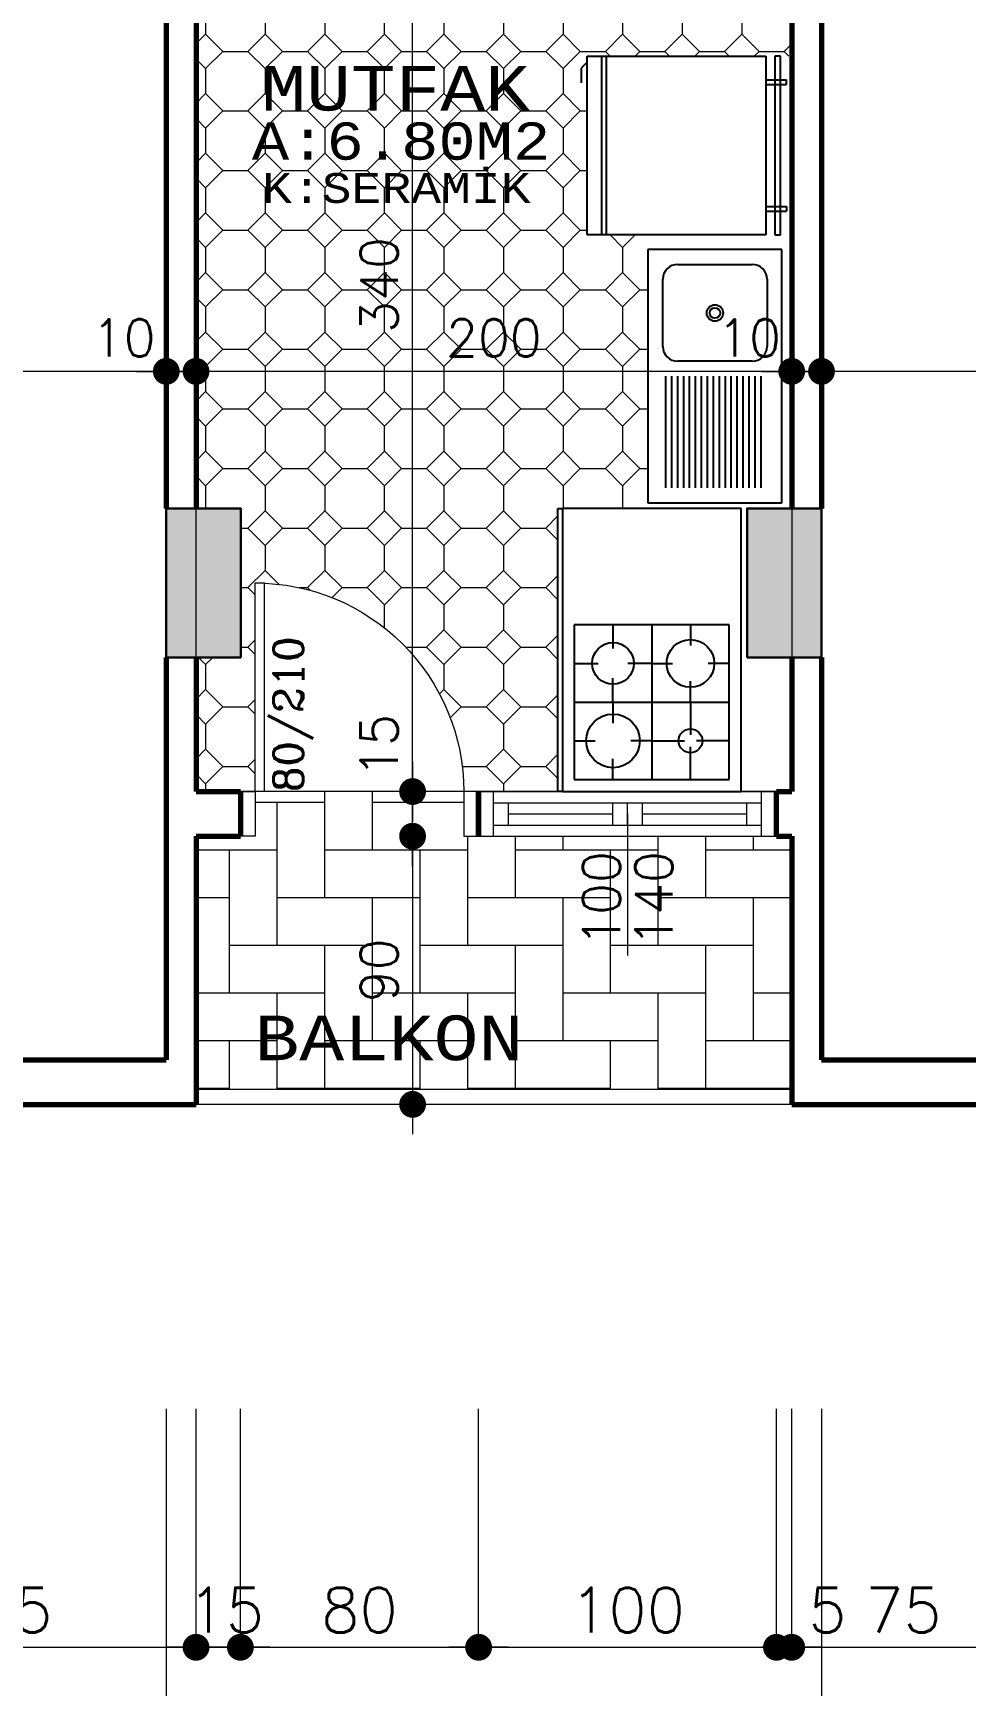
# Model space of a CAD drawing. Header units: millimetres. Extents: x 35860 to 71103, y -11298 to -8385.
# Drawn here: x 51463 to 51776, y -10969 to -10414 of the extents above; entities that cross this region are included whole.
import ezdxf
from ezdxf.enums import TextEntityAlignment as Align

# ---------------------------------------------------------------- set-up
doc = ezdxf.new("R2010")
doc.units = ezdxf.units.MM
doc.header["$MEASUREMENT"] = 0
doc.layers.get('0').update_dxf_attribs({"lineweight": 15})
doc.layers.get('Defpoints').update_dxf_attribs({"lineweight": 20})
for name, color, linetype, lineweight in [('02', 2, 'Continuous', 20), ('03_Yazı', 1, 'Continuous', 30), ('07', 3, 'Continuous', 70), ('Aks&Tefriş', 5, 'Continuous', 20), ('Kolon', 6, 'Continuous', 30), ('Merd&Balkon', 40, 'Continuous', 20), ('Ölçü', 140, 'Continuous', 20)]:
    doc.layers.add(name, color=color, linetype=linetype, lineweight=lineweight)
doc.layers.add('Lay_X', color=45, linetype='Continuous', lineweight=13, plot=False)
doc.layers.add('M-TEF', color=63, linetype='Continuous')
doc.styles.add('0', font='txt.shx')
doc.styles.add('C', font='')
doc.styles.add('C3', font='', dxfattribs={"height": 15})
doc.styles.add('ROMANC', font='romanc', dxfattribs={"height": 0.11})
doc.styles.get('C').set_extended_font_data('Courier New Tur')
doc.styles.get('C3').set_extended_font_data('Courier New Tur')
doc.dimstyles.new('2', dxfattribs={"dimtxt": 12.5, "dimasz": 1, "dimexe": 0, "dimexo": 0, "dimgap": 5, "dimtad": 1, "dimdec": 0, "dimlfac": -1, "dimzin": 12, "dimdsep": 46, "dimtxsty": '0', "dimblk": 'DOT', "dimcen": 2.5, "dimse1": 1, "dimse2": 1, "dimclrd": 256, "dimclrt": 1, "dimadec": 0, "dimazin": 0, "dimtfac": 1, "dimtdec": 0, "dimtmove": 0, "dimatfit": 0, "dimldrblk": 'DOT', "dimfxl": 1, "dimtolj": 1, "dimtzin": 0, "dimlwd": -1, "dimarcsym": 0})
doc.dimstyles.new('3', dxfattribs={"dimtxt": 15, "dimasz": 1, "dimexe": 0.18, "dimexo": 0.0625, "dimgap": 5, "dimtad": 1, "dimdec": 0, "dimlfac": -1, "dimzin": 12, "dimdsep": 46, "dimtxsty": '0', "dimblk": 'DOT', "dimcen": 2.5, "dimse1": 1, "dimse2": 1, "dimclrd": 256, "dimclrt": 1, "dimadec": 8, "dimazin": 0, "dimtfac": 1, "dimtdec": 0, "dimtmove": 0, "dimatfit": 0, "dimldrblk": 'DOT', "dimfxl": 1, "dimtolj": 1, "dimtzin": 0, "dimlwd": -1, "dimarcsym": 0})
doc.dimstyles.new('_VI80I', dxfattribs={"dimtxt": 15, "dimasz": 1, "dimexe": 0, "dimexo": 100, "dimgap": 5, "dimtad": 1, "dimdec": 0, "dimlfac": -1, "dimzin": 12, "dimdsep": 46, "dimtxsty": '0', "dimblk1": 'DOT80_2', "dimblk2": 'DOT80_1', "dimsah": 1, "dimcen": 2.5, "dimse1": 1, "dimse2": 1, "dimclrd": 256, "dimclrt": 1, "dimadec": 8, "dimazin": 0, "dimtfac": 1, "dimtdec": 0, "dimtmove": 0, "dimatfit": 0, "dimldrblk": 'DOT', "dimfxl": 1, "dimtolj": 1, "dimtzin": 0, "dimlwd": -1, "dimarcsym": 0})

# ---------------------------------------------------------------- blocks, each defined once
blk = doc.blocks.new('P_X_D_1_15-100')
at = {"layer": '02'}
for p, q in [((-50, 0), (50, 0)), ((-45, -15), (-45, 0)), ((45, -15), (45, 0)), ((-45, -3.75), (45, -3.75)), ((-40, -11.25), (-40, -3.75)), ((-5, -11.25), (-5, -3.75)), ((0, -11.25), (0, -3.75)), ((5, -11.25), (5, -3.75)), ((40, -11.25), (40, -3.75)), ((-40, -7.5), (-5, -7.5)), ((0, -7.5), (0, -55)), ((5, -7.5), (40, -7.5)), ((-50, -15), (50, -15)), ((-45, -11.25), (45, -11.25))]:
    blk.add_line(p, q, dxfattribs=at)
at = {"layer": '07'}
for p, q in [((-50, -15), (-50, 0)), ((50, -15), (50, 0))]:
    blk.add_line(p, q, dxfattribs=at)
at = {"layer": '03_Yazı', "style": '0', "flags": 8}
for tag, p in [('100', (-2.5, -20)), ('140', (15.09, -20))]:
    blk.add_attdef(tag, text='', height=12.5, rotation=90, dxfattribs=at).set_placement(p, align=Align.RIGHT)
blk = doc.blocks.new('DOT')
at = {"color": 0}
blk.add_line((-10, 0), (10, 0), dxfattribs=at)
at = {"color": 0, "const_width": 4.5}
blk.add_lwpolyline([(-2.25, 0, 1), (2.25, 0, 1)], format="xyb", close=True, dxfattribs=at)
blk = doc.blocks.new('*D206')
at = {"layer": 'Defpoints', "color": 0, "transparency": 16777216}
for p in [(51727.34, -10527.4), (51727.34, -10623.42), (51977.34, -10623.42)]:
    blk.add_point(p, dxfattribs=at)
at = {"layer": 'Ölçü', "transparency": 16777216}
blk.add_line((51976.34, -10527.4), (51728.34, -10527.4), dxfattribs=at)
at = {"layer": 'Ölçü', "transparency": 16777216, "rotation": 180}
blk.add_blockref('DOT', (51727.34, -10527.4), dxfattribs=at)
at = {"layer": 'Ölçü', "transparency": 16777216}
blk.add_blockref('DOT', (51977.34, -10527.4), dxfattribs=at)
at = {"layer": 'Ölçü', "color": 1, "transparency": 16777216, "insert": (51852.34, -10516.15), "char_height": 12.5, "attachment_point": 5, "style": '0'}
blk.add_mtext('\\A1;250', dxfattribs=at)
blk = doc.blocks.new('*D207')
at = {"layer": 'Defpoints', "color": 0, "transparency": 16777216}
for p in [(51717.34, -10527.4), (51717.34, -10623.42), (51727.34, -10623.42)]:
    blk.add_point(p, dxfattribs=at)
at = {"layer": 'Ölçü', "transparency": 16777216}
for p, q in [((51716.34, -10527.4), (51690.75, -10527.4)), ((51727.34, -10527.4), (51717.34, -10527.4)), ((51728.34, -10527.4), (51729.34, -10527.4))]:
    blk.add_line(p, q, dxfattribs=at)
blk.add_blockref('DOT', (51717.34, -10527.4), dxfattribs=at)
at = {"layer": 'Ölçü', "transparency": 16777216, "rotation": 180}
blk.add_blockref('DOT', (51727.34, -10527.4), dxfattribs=at)
at = {"layer": 'Ölçü', "color": 1, "transparency": 16777216, "insert": (51703.04, -10516.15), "char_height": 12.5, "attachment_point": 5, "style": '0'}
blk.add_mtext('\\A1;10', dxfattribs=at)
blk = doc.blocks.new('*D208')
at = {"layer": 'Defpoints', "color": 0, "transparency": 16777216}
for p in [(51517.34, -10527.4), (51517.34, -10623.42), (51717.34, -10623.42)]:
    blk.add_point(p, dxfattribs=at)
at = {"layer": 'Ölçü', "transparency": 16777216}
blk.add_line((51716.34, -10527.4), (51518.34, -10527.4), dxfattribs=at)
at = {"layer": 'Ölçü', "transparency": 16777216, "rotation": 180}
blk.add_blockref('DOT', (51517.34, -10527.4), dxfattribs=at)
at = {"layer": 'Ölçü', "transparency": 16777216}
blk.add_blockref('DOT', (51717.34, -10527.4), dxfattribs=at)
at = {"layer": 'Ölçü', "color": 1, "transparency": 16777216, "insert": (51617.34, -10516.15), "char_height": 12.5, "attachment_point": 5, "style": '0'}
blk.add_mtext('\\A1;200', dxfattribs=at)
blk = doc.blocks.new('*D209')
at = {"layer": 'Defpoints', "color": 0, "transparency": 16777216}
for p in [(51507.34, -10527.4), (51507.34, -10623.42), (51517.34, -10623.42)]:
    blk.add_point(p, dxfattribs=at)
at = {"layer": 'Ölçü', "transparency": 16777216}
for p, q in [((51506.34, -10527.4), (51480.75, -10527.4)), ((51517.34, -10527.4), (51507.34, -10527.4)), ((51518.34, -10527.4), (51519.34, -10527.4))]:
    blk.add_line(p, q, dxfattribs=at)
blk.add_blockref('DOT', (51507.34, -10527.4), dxfattribs=at)
at = {"layer": 'Ölçü', "transparency": 16777216, "rotation": 180}
blk.add_blockref('DOT', (51517.34, -10527.4), dxfattribs=at)
at = {"layer": 'Ölçü', "color": 1, "transparency": 16777216, "insert": (51493.04, -10516.15), "char_height": 12.5, "attachment_point": 5, "style": '0'}
blk.add_mtext('\\A1;10', dxfattribs=at)
blk = doc.blocks.new('*D210')
at = {"layer": 'Defpoints', "color": 0, "transparency": 16777216}
for p in [(51107.34, -10527.4), (51107.34, -10623.42), (51507.34, -10623.42)]:
    blk.add_point(p, dxfattribs=at)
at = {"layer": 'Ölçü', "transparency": 16777216}
blk.add_line((51506.34, -10527.4), (51108.34, -10527.4), dxfattribs=at)
at = {"layer": 'Ölçü', "transparency": 16777216, "rotation": 180}
blk.add_blockref('DOT', (51107.34, -10527.4), dxfattribs=at)
at = {"layer": 'Ölçü', "transparency": 16777216}
blk.add_blockref('DOT', (51507.34, -10527.4), dxfattribs=at)
at = {"layer": 'Ölçü', "color": 1, "transparency": 16777216, "insert": (51307.34, -10516.15), "char_height": 12.5, "attachment_point": 5, "style": '0'}
blk.add_mtext('\\A1;400', dxfattribs=at)
blk = doc.blocks.new('*D280')
at = {"layer": 'Defpoints', "color": 0, "transparency": 16777216}
for p in [(51531.22, -10668.42), (51590.04, -10668.42), (51531.22, -10683.42)]:
    blk.add_point(p, dxfattribs=at)
at = {"layer": 'Ölçü', "transparency": 16777216}
for p, q in [((51590.04, -10667.42), (51590.04, -10639.76)), ((51590.04, -10683.42), (51590.04, -10668.42)), ((51590.04, -10684.42), (51590.04, -10685.42))]:
    blk.add_line(p, q, dxfattribs=at)
for p, rotation in [((51590.04, -10668.42), 270), ((51590.04, -10683.42), 90)]:
    blk.add_blockref('DOT', p, dxfattribs=dict(at, rotation=rotation))
at = {"layer": 'Ölçü', "color": 1, "transparency": 16777216, "insert": (51578.79, -10653.09), "char_height": 12.5, "attachment_point": 5, "rotation": 90, "style": '0'}
blk.add_mtext('\\A1;15', dxfattribs=at)
blk = doc.blocks.new('*D281')
at = {"layer": 'Defpoints', "color": 0, "transparency": 16777216}
for p in [(51590.04, -10328.42), (51627.34, -10328.42), (51531.22, -10668.42)]:
    blk.add_point(p, dxfattribs=at)
at = {"layer": 'Ölçü', "transparency": 16777216}
blk.add_line((51590.04, -10667.42), (51590.04, -10329.42), dxfattribs=at)
for p, rotation in [((51590.04, -10328.42), 90), ((51590.04, -10668.42), 270)]:
    blk.add_blockref('DOT', p, dxfattribs=dict(at, rotation=rotation))
at = {"layer": 'Ölçü', "color": 1, "transparency": 16777216, "insert": (51578.79, -10498.42), "char_height": 12.5, "attachment_point": 5, "rotation": 90, "style": '0'}
blk.add_mtext('\\A1;340', dxfattribs=at)
blk = doc.blocks.new('*D294')
at = {"layer": 'Defpoints', "color": 0, "transparency": 16777216}
for p in [(51531.22, -10683.42), (51566.09, -10773.42), (51590.04, -10773.42)]:
    blk.add_point(p, dxfattribs=at)
at = {"layer": 'Ölçü', "transparency": 16777216}
blk.add_line((51590.04, -10684.42), (51590.04, -10772.42), dxfattribs=at)
for p, rotation in [((51590.04, -10683.42), 90), ((51590.04, -10773.42), 270)]:
    blk.add_blockref('DOT', p, dxfattribs=dict(at, rotation=rotation))
at = {"layer": 'Ölçü', "color": 1, "transparency": 16777216, "insert": (51578.79, -10728.42), "char_height": 12.5, "attachment_point": 5, "rotation": 90, "style": '0'}
blk.add_mtext('\\A1;90', dxfattribs=at)
blk = doc.blocks.new('DOT80_2')
at = {"color": 0}
blk.add_line((0, 0), (0, -80), dxfattribs=at)
blk.add_blockref('DOT', (0, 0))
blk = doc.blocks.new('DOT80_1')
at = {"color": 0}
blk.add_line((0, 0), (0, 80), dxfattribs=at)
blk.add_blockref('DOT', (0, 0))
blk = doc.blocks.new('*D1008')
at = {"layer": 'Aks&Tefriş', "transparency": 16777216}
blk.add_line((51383.34, -10955.64), (51516.34, -10955.64), dxfattribs=at)
at = {"layer": 'Defpoints', "color": 0, "transparency": 16777216}
for p in [(51382.34, -10773.42), (51517.34, -10773.42), (51517.34, -10955.64)]:
    blk.add_point(p, dxfattribs=at)
at = {"layer": 'Aks&Tefriş', "transparency": 16777216, "rotation": 180}
blk.add_blockref('DOT80_2', (51382.34, -10955.64), dxfattribs=at)
at = {"layer": 'Aks&Tefriş', "transparency": 16777216}
blk.add_blockref('DOT80_1', (51517.34, -10955.64), dxfattribs=at)
at = {"layer": 'Aks&Tefriş', "color": 1, "transparency": 16777216, "insert": (51449.84, -10943.14), "char_height": 15, "attachment_point": 5, "style": '0'}
blk.add_mtext('\\A1;135', dxfattribs=at)
blk = doc.blocks.new('*D1009')
at = {"layer": 'Aks&Tefriş', "transparency": 16777216}
blk.add_line((51518.34, -10955.64), (51531.22, -10955.64), dxfattribs=at)
at = {"layer": 'Defpoints', "color": 0, "transparency": 16777216}
for p in [(51532.22, -10683.42), (51517.34, -10773.42), (51532.22, -10955.64)]:
    blk.add_point(p, dxfattribs=at)
at = {"layer": 'Aks&Tefriş', "transparency": 16777216, "rotation": 180}
blk.add_blockref('DOT80_2', (51517.34, -10955.64), dxfattribs=at)
at = {"layer": 'Aks&Tefriş', "transparency": 16777216}
blk.add_blockref('DOT80_1', (51532.22, -10955.64), dxfattribs=at)
at = {"layer": 'Aks&Tefriş', "color": 1, "transparency": 16777216, "insert": (51527.34, -10943.14), "char_height": 15, "attachment_point": 5, "style": '0'}
blk.add_mtext('\\A1;15', dxfattribs=at)
blk = doc.blocks.new('*D1010')
at = {"layer": 'Aks&Tefriş', "transparency": 16777216}
blk.add_line((51533.22, -10955.64), (51611.22, -10955.64), dxfattribs=at)
at = {"layer": 'Defpoints', "color": 0, "transparency": 16777216}
for p in [(51532.22, -10683.42), (51612.22, -10683.42), (51612.22, -10955.64)]:
    blk.add_point(p, dxfattribs=at)
at = {"layer": 'Aks&Tefriş', "transparency": 16777216, "rotation": 180}
blk.add_blockref('DOT80_2', (51532.22, -10955.64), dxfattribs=at)
at = {"layer": 'Aks&Tefriş', "transparency": 16777216}
blk.add_blockref('DOT80_1', (51612.22, -10955.64), dxfattribs=at)
at = {"layer": 'Aks&Tefriş', "color": 1, "transparency": 16777216, "insert": (51572.22, -10943.14), "char_height": 15, "attachment_point": 5, "style": '0'}
blk.add_mtext('\\A1;80', dxfattribs=at)
blk = doc.blocks.new('*D1011')
at = {"layer": 'Aks&Tefriş', "transparency": 16777216}
blk.add_line((51613.22, -10955.64), (51711.22, -10955.64), dxfattribs=at)
at = {"layer": 'Defpoints', "color": 0, "transparency": 16777216}
for p in [(51612.22, -10683.42), (51712.22, -10683.42), (51712.22, -10955.64)]:
    blk.add_point(p, dxfattribs=at)
at = {"layer": 'Aks&Tefriş', "transparency": 16777216, "rotation": 180}
blk.add_blockref('DOT80_2', (51612.22, -10955.64), dxfattribs=at)
at = {"layer": 'Aks&Tefriş', "transparency": 16777216}
blk.add_blockref('DOT80_1', (51712.22, -10955.64), dxfattribs=at)
at = {"layer": 'Aks&Tefriş', "color": 1, "transparency": 16777216, "insert": (51662.22, -10943.14), "char_height": 15, "attachment_point": 5, "style": '0'}
blk.add_mtext('\\A1;100', dxfattribs=at)
blk = doc.blocks.new('*D1012')
at = {"layer": 'Aks&Tefriş', "transparency": 16777216}
for p, q in [((51711.22, -10955.64), (51710.22, -10955.64)), ((51712.22, -10955.64), (51717.34, -10955.64)), ((51718.34, -10955.64), (51739.34, -10955.64))]:
    blk.add_line(p, q, dxfattribs=at)
at = {"layer": 'Defpoints', "color": 0, "transparency": 16777216}
for p in [(51712.22, -10683.42), (51717.34, -10773.42), (51717.34, -10955.64)]:
    blk.add_point(p, dxfattribs=at)
at = {"layer": 'Aks&Tefriş', "transparency": 16777216}
blk.add_blockref('DOT', (51712.22, -10955.64), dxfattribs=at)
at = {"layer": 'Aks&Tefriş', "transparency": 16777216, "rotation": 180}
blk.add_blockref('DOT', (51717.34, -10955.64), dxfattribs=at)
at = {"layer": 'Aks&Tefriş', "color": 1, "transparency": 16777216, "insert": (51729.34, -10943.14), "char_height": 15, "attachment_point": 5, "style": '0'}
blk.add_mtext('\\A1;5', dxfattribs=at)
blk = doc.blocks.new('*D1013')
at = {"layer": 'Aks&Tefriş', "transparency": 16777216}
blk.add_line((51718.34, -10955.64), (51791.34, -10955.64), dxfattribs=at)
at = {"layer": 'Defpoints', "color": 0, "transparency": 16777216}
for p in [(51717.34, -10773.42), (51792.34, -10773.42), (51792.34, -10955.64)]:
    blk.add_point(p, dxfattribs=at)
at = {"layer": 'Aks&Tefriş', "transparency": 16777216, "rotation": 180}
blk.add_blockref('DOT80_2', (51717.34, -10955.64), dxfattribs=at)
at = {"layer": 'Aks&Tefriş', "transparency": 16777216}
blk.add_blockref('DOT80_1', (51792.34, -10955.64), dxfattribs=at)
at = {"layer": 'Aks&Tefriş', "color": 1, "transparency": 16777216, "insert": (51754.84, -10943.14), "char_height": 15, "attachment_point": 5, "style": '0'}
blk.add_mtext('\\A1;75', dxfattribs=at)

msp = doc.modelspace()

# ---------------------------------------------------------------- hatches: boundary and pattern name
h = msp.add_hatch()
h.set_pattern_fill('ANSI33', color=256, scale=30, style=0)
h.paths.add_polyline_path([(51092.34, -9384.52), (51092.34, -9333.42), (51117.34, -9334.52), (51117.34, -9384.52)])
h.paths.add_polyline_path([(51507.34, -9402.81), (51507.34, -9351.71), (51532.34, -9352.81), (51532.34, -9402.81)])
h.paths.add_polyline_path([(51967.34, -9423.08), (51967.34, -9371.98), (51992.34, -9373.08), (51992.34, -9423.08)])
h.paths.add_polyline_path([(51702.34, -9360.3), (51727.34, -9361.4), (51727.34, -9411.4), (51702.34, -9411.4)])
h.paths.add_polyline_path([(51992.34, -9983.42), (51932.34, -9983.42), (51932.34, -10013.42), (51992.34, -10013.42)])
h.paths.add_polyline_path([(51967.34, -9628.42), (51992.34, -9628.42), (51992.34, -9678.42), (51967.34, -9678.42)])
h.paths.add_polyline_path([(51532.34, -9638.42), (51532.34, -9678.42), (51507.34, -9678.42), (51507.34, -9638.42)])
h.paths.add_polyline_path([(51142.34, -9678.42), (51092.34, -9678.42), (51092.34, -9653.42), (51142.34, -9653.42)])
h.paths.add_polyline_path([(51132.34, -9893.42), (51092.34, -9893.42), (51092.34, -9923.42), (51132.34, -9923.42)])
h.paths.add_polyline_path([(51117.34, -10623.42), (51117.34, -10573.42), (51092.34, -10573.42), (51092.34, -10623.42)])
h.paths.add_polyline_path([(51967.34, -10368.42), (51992.34, -10368.42), (51992.34, -10318.42), (51967.34, -10318.42)])
h.paths.add_polyline_path([(51532.34, -10368.42), (51532.34, -10318.42), (51507.34, -10318.42), (51507.34, -10368.42)])
h.paths.add_polyline_path([(51432.34, -10138.42), (51407.34, -10138.42), (51407.34, -10073.42), (51432.34, -10073.42)])
h.paths.add_polyline_path([(51432.34, -9923.42), (51432.34, -9858.42), (51407.34, -9858.42), (51407.34, -9923.42)])
h.paths.add_polyline_path([(51702.34, -9873.42), (51702.34, -9878.42), (51707.34, -9878.42), (51797.34, -9878.42), (51797.34, -9858.42), (51702.34, -9858.42)])
h.paths.add_polyline_path([(51702.34, -10133.42), (51702.34, -10118.42), (51797.34, -10118.42), (51797.34, -10138.42), (51702.34, -10138.42)])
h.paths.add_polyline_path([(51142.34, -10318.42), (51092.34, -10318.42), (51092.34, -10343.42), (51142.34, -10343.42)])
h.paths.add_polyline_path([(51702.34, -10623.42), (51727.34, -10623.42), (51727.34, -10573.42), (51702.34, -10573.42)])
h.paths.add_polyline_path([(51967.34, -10623.42), (51992.34, -10623.42), (51992.34, -10573.42), (51967.34, -10573.42)])
h.paths.add_polyline_path([(51532.34, -10623.42), (51532.34, -10573.42), (51507.34, -10573.42), (51507.34, -10623.42)])
h = msp.add_hatch()
h.set_pattern_fill('SERAMIK1', color=256, scale=20, style=0, pattern_type=2)
h.set_pattern_definition([(315, (1960.531, 5.8), (20.000006, -4e-15), [8.20244, -20.08184]), (0, (1966.331, 0), (20, 20), [8.4, -11.6]), (45, (1974.731, 0), (0, 20.000006), [8.20244, -20.08184]), (135, (1980.531, 14.2), (-20.000006, 0), [8.20244, -20.08184]), (225, (1966.331, 20), (-2e-15, -20.000006), [8.20244, -20.08184]), (270, (1960.531, 14.2), (20, -20), [8.4, -11.6])])
h.paths.add_polyline_path([(51669.06, -10486.5), (51669.06, -10481.58), (51648.62, -10481.58), (51648.62, -10421.58), (51708.62, -10421.58), (51717.34, -10421.58), (51717.34, -10328.42), (51622.34, -10328.42, -0.40327), (51545.34, -10408.37), (51545.34, -10408.42), (51542.34, -10408.42), (51542.34, -10328.42), (51532.34, -10328.42), (51532.34, -10368.42), (51517.34, -10368.42), (51517.34, -10573.42), (51532.34, -10573.42), (51532.34, -10623.42), (51517.34, -10623.42), (51517.34, -10668.42), (51537.22, -10668.42), (51537.22, -10598.42), (51540.22, -10598.42), (51540.22, -10598.49, -0.401712), (51607.22, -10668.42), (51638.83, -10668.42), (51638.83, -10573.42), (51640.33, -10573.42), (51669.06, -10573.42), (51669.06, -10571.5)])
h.paths.add_polyline_path([(51599.63, -10506.77), (51635.04, -10506.77), (51635.04, -10525.52), (51599.63, -10525.52)], flags=24)
h.paths.add_polyline_path([(51569.42, -10517.17), (51569.42, -10479.67), (51588.17, -10479.67), (51588.17, -10517.17)], flags=24)
h.paths.add_polyline_path([(51534, -10474.43), (51635.15, -10474.43), (51635.15, -10454.6), (51534, -10454.6)], flags=24)
h.paths.add_polyline_path([(51530.14, -10460.18), (51642.21, -10460.18), (51642.21, -10439.11), (51530.14, -10439.11)], flags=24)
h.paths.add_polyline_path([(51533.22, -10444.13), (51635.47, -10444.13), (51635.47, -10421), (51533.22, -10421)], flags=24)
h = msp.add_hatch()
h.set_pattern_fill('SERAMIK9', color=256, scale=4, style=0, pattern_type=2)
h.set_pattern_definition([(0, (1960.531, 0), (16, 16), [48, -16]), (90, (1976.531, 0), (-16, -16), [48, -16])])
h.paths.add_polyline_path([(51717.34, -10683.42), (51712.22, -10683.42), (51612.22, -10683.42), (51607.22, -10683.42), (51607.22, -10668.42), (51537.22, -10668.42), (51537.22, -10683.42), (51532.22, -10683.42), (51517.34, -10683.42), (51517.34, -10758.42), (51517.34, -10768.42), (51717.34, -10768.42), (51717.34, -10758.42)])
h.paths.add_polyline_path([(51680.44, -10718.63), (51680.44, -10685.3), (51661.69, -10685.3), (51661.69, -10718.63)], flags=24)
h.paths.add_polyline_path([(51662.85, -10716.55), (51662.85, -10685.3), (51644.1, -10685.3), (51644.1, -10716.55)], flags=24)
h.paths.add_polyline_path([(51569.42, -10740.92), (51569.42, -10715.92), (51588.17, -10715.92), (51588.17, -10740.92)], flags=24)
h.paths.add_polyline_path([(51530.87, -10762.96), (51633.29, -10762.96), (51633.29, -10739.3), (51530.87, -10739.3)], flags=24)

# ---------------------------------------------------------------- linework, layer by layer
at = {"layer": '02'}
msp.add_line((51540.22, -10668.42), (51537.22, -10668.42), dxfattribs=at)
msp.add_lwpolyline([(51537.22, -10598.42, -0.414214), (51607.22, -10668.42), (51537.22, -10668.42), (51537.22, -10598.42), (51540.22, -10598.42), (51540.22, -10668.42)], format="xyb", dxfattribs=at)
for points in [[(51532.22, -10668.42), (51537.22, -10668.42), (51537.22, -10683.42), (51532.22, -10683.42)], [(51612.22, -10668.42), (51607.22, -10668.42), (51607.22, -10683.42), (51612.22, -10683.42)]]:
    msp.add_lwpolyline(points, dxfattribs=at)
at = {"layer": '07'}
for p, q in [((51717.34, -10328.42), (51717.34, -10573.42)), ((51727.34, -10328.42), (51727.34, -10573.42)), ((51507.34, -10368.42), (51507.34, -10573.42)), ((51517.34, -10368.42), (51517.34, -10573.42)), ((51507.34, -10623.42), (51507.34, -10758.42)), ((51517.34, -10623.42), (51517.34, -10668.42)), ((51717.34, -10623.42), (51717.34, -10668.42)), ((51727.34, -10623.42), (51727.34, -10758.42)), ((51517.34, -10668.42), (51532.22, -10668.42)), ((51532.22, -10668.42), (51532.22, -10683.42)), ((51612.22, -10668.42), (51612.22, -10683.42)), ((51712.22, -10668.42), (51717.34, -10668.42)), ((51517.34, -10683.42), (51532.22, -10683.42)), ((51517.34, -10683.42), (51517.34, -10758.42)), ((51712.22, -10683.42), (51717.34, -10683.42)), ((51717.34, -10683.42), (51717.34, -10758.42)), ((51382.34, -10758.42), (51507.34, -10758.42)), ((51517.34, -10758.42), (51517.34, -10773.42)), ((51717.34, -10758.42), (51717.34, -10773.42)), ((51727.34, -10758.42), (51792.34, -10758.42)), ((51382.34, -10773.42), (51517.34, -10773.42)), ((51717.34, -10773.42), (51792.34, -10773.42))]:
    msp.add_line(p, q, dxfattribs=at)
at = {"layer": 'Aks&Tefriş'}
for p, q in [((51507.34, -10875.64), (51507.34, -11160.64)), ((51727.34, -10875.64), (51727.34, -11160.64)), ((50992.34, -10955.64), (52092.34, -10955.64))]:
    msp.add_line(p, q, dxfattribs=at)
at = {"layer": 'Kolon'}
for points in [[(51532.34, -10623.42), (51532.34, -10573.42), (51507.34, -10573.42), (51507.34, -10573.42), (51507.34, -10623.42), (51507.34, -10623.42)], [(51702.34, -10623.42), (51727.34, -10623.42), (51727.34, -10623.42), (51727.34, -10573.42), (51702.34, -10573.42)]]:
    msp.add_lwpolyline(points, close=True, dxfattribs=at)
at = {"layer": 'Lay_X'}
for points in [[(51507.34, -10758.42), (51507.34, -10328.42), (51107.34, -10328.42), (51107.34, -10758.42)], [(51717.34, -10328.42), (51717.34, -10668.42), (51517.34, -10668.42), (51517.34, -10328.42)], [(51727.34, -10758.42), (51727.34, -10328.42), (51977.34, -10328.42), (51977.34, -10758.42)]]:
    msp.add_lwpolyline(points, close=True, dxfattribs=at)
at = {"layer": 'M-TEF'}
for p, q in [((51648.62, -10423.58), (51646.62, -10425.58)), ((51648.62, -10423.58), (51646.62, -10425.58)), ((51648.62, -10423.58), (51646.62, -10425.58)), ((51648.62, -10481.58), (51648.62, -10421.58)), ((51648.62, -10481.58), (51648.62, -10421.58)), ((51648.62, -10481.58), (51648.62, -10421.58)), ((51648.62, -10421.58), (51708.62, -10421.58)), ((51648.62, -10421.58), (51708.62, -10421.58)), ((51648.62, -10421.58), (51708.62, -10421.58)), ((51653.62, -10481.58), (51653.62, -10421.58)), ((51653.62, -10481.58), (51653.62, -10421.58)), ((51653.62, -10481.58), (51653.62, -10421.58)), ((51655.12, -10481.58), (51655.12, -10421.58)), ((51655.12, -10481.58), (51655.12, -10421.58)), ((51655.12, -10481.58), (51655.12, -10421.58)), ((51708.62, -10421.58), (51708.62, -10481.58)), ((51708.62, -10421.58), (51708.62, -10481.58)), ((51708.62, -10421.58), (51708.62, -10481.58)), ((51711.62, -10421.58), (51711.62, -10481.58)), ((51711.62, -10421.58), (51711.62, -10481.58)), ((51711.62, -10421.58), (51711.62, -10481.58)), ((51713.62, -10421.58), (51711.62, -10421.58)), ((51713.62, -10421.58), (51711.62, -10421.58)), ((51713.62, -10421.58), (51711.62, -10421.58)), ((51713.62, -10481.58), (51713.62, -10421.58)), ((51713.62, -10481.58), (51713.62, -10421.58)), ((51713.62, -10481.58), (51713.62, -10421.58)), ((51646.62, -10425.58), (51646.62, -10430.58)), ((51646.62, -10425.58), (51646.62, -10430.58)), ((51646.62, -10425.58), (51646.62, -10430.58)), ((51708.62, -10429.58), (51715.62, -10429.58)), ((51708.62, -10429.58), (51715.62, -10429.58)), ((51708.62, -10429.58), (51715.62, -10429.58)), ((51708.62, -10431.08), (51715.62, -10431.08)), ((51708.62, -10431.08), (51715.62, -10431.08)), ((51708.62, -10431.08), (51715.62, -10431.08)), ((51715.62, -10431.08), (51715.62, -10429.58)), ((51715.62, -10431.08), (51715.62, -10429.58)), ((51715.62, -10431.08), (51715.62, -10429.58)), ((51708.62, -10472.08), (51715.62, -10472.08)), ((51708.62, -10472.08), (51715.62, -10472.08)), ((51708.62, -10472.08), (51715.62, -10472.08)), ((51708.62, -10473.58), (51715.62, -10473.58)), ((51708.62, -10473.58), (51715.62, -10473.58)), ((51708.62, -10473.58), (51715.62, -10473.58)), ((51715.62, -10472.08), (51715.62, -10473.58)), ((51715.62, -10472.08), (51715.62, -10473.58)), ((51715.62, -10472.08), (51715.62, -10473.58)), ((51708.62, -10481.58), (51648.62, -10481.58)), ((51708.62, -10481.58), (51648.62, -10481.58)), ((51708.62, -10481.58), (51648.62, -10481.58)), ((51711.62, -10481.58), (51713.62, -10481.58)), ((51711.62, -10481.58), (51713.62, -10481.58)), ((51711.62, -10481.58), (51713.62, -10481.58)), ((51714.06, -10486.5), (51669.06, -10486.5)), ((51669.06, -10486.5), (51669.06, -10571.5)), ((51714.06, -10486.5), (51669.06, -10486.5)), ((51669.06, -10486.5), (51669.06, -10571.5)), ((51714.06, -10486.5), (51669.06, -10486.5)), ((51669.06, -10486.5), (51669.06, -10571.5)), ((51714.06, -10571.5), (51714.06, -10486.5)), ((51714.06, -10571.5), (51714.06, -10486.5)), ((51714.06, -10571.5), (51714.06, -10486.5)), ((51679.06, -10491.5), (51704.06, -10491.5)), ((51679.06, -10491.5), (51704.06, -10491.5)), ((51679.06, -10491.5), (51704.06, -10491.5)), ((51674.06, -10519), (51674.06, -10496.5)), ((51674.06, -10519), (51674.06, -10496.5)), ((51674.06, -10519), (51674.06, -10496.5)), ((51709.06, -10496.5), (51709.06, -10519)), ((51709.06, -10496.5), (51709.06, -10519)), ((51709.06, -10496.5), (51709.06, -10519)), ((51675.06, -10566.5), (51675.06, -10529)), ((51675.06, -10566.5), (51675.06, -10529)), ((51675.06, -10566.5), (51675.06, -10529)), ((51677.06, -10566.5), (51677.06, -10529)), ((51677.06, -10566.5), (51677.06, -10529)), ((51677.06, -10566.5), (51677.06, -10529)), ((51704.06, -10524), (51679.06, -10524)), ((51704.06, -10524), (51679.06, -10524)), ((51704.06, -10524), (51679.06, -10524)), ((51679.06, -10566.5), (51679.06, -10529)), ((51679.06, -10566.5), (51679.06, -10529)), ((51679.06, -10566.5), (51679.06, -10529)), ((51681.06, -10566.5), (51681.06, -10529)), ((51681.06, -10566.5), (51681.06, -10529)), ((51681.06, -10566.5), (51681.06, -10529)), ((51683.06, -10566.5), (51683.06, -10529)), ((51683.06, -10566.5), (51683.06, -10529)), ((51683.06, -10566.5), (51683.06, -10529)), ((51685.06, -10566.5), (51685.06, -10529)), ((51685.06, -10566.5), (51685.06, -10529)), ((51685.06, -10566.5), (51685.06, -10529)), ((51687.06, -10566.5), (51687.06, -10529)), ((51687.06, -10566.5), (51687.06, -10529)), ((51687.06, -10566.5), (51687.06, -10529)), ((51689.06, -10566.5), (51689.06, -10529)), ((51689.06, -10566.5), (51689.06, -10529)), ((51689.06, -10566.5), (51689.06, -10529)), ((51691.06, -10566.5), (51691.06, -10529)), ((51691.06, -10566.5), (51691.06, -10529)), ((51691.06, -10566.5), (51691.06, -10529)), ((51693.06, -10566.5), (51693.06, -10529)), ((51693.06, -10566.5), (51693.06, -10529)), ((51693.06, -10566.5), (51693.06, -10529)), ((51695.06, -10566.5), (51695.06, -10529)), ((51695.06, -10566.5), (51695.06, -10529)), ((51695.06, -10566.5), (51695.06, -10529)), ((51697.06, -10566.5), (51697.06, -10529)), ((51697.06, -10566.5), (51697.06, -10529)), ((51697.06, -10566.5), (51697.06, -10529)), ((51699.06, -10566.5), (51699.06, -10529)), ((51699.06, -10566.5), (51699.06, -10529)), ((51699.06, -10566.5), (51699.06, -10529)), ((51701.06, -10566.5), (51701.06, -10529)), ((51701.06, -10566.5), (51701.06, -10529)), ((51701.06, -10566.5), (51701.06, -10529)), ((51703.06, -10566.5), (51703.06, -10529)), ((51703.06, -10566.5), (51703.06, -10529)), ((51703.06, -10566.5), (51703.06, -10529)), ((51705.06, -10566.5), (51705.06, -10529)), ((51705.06, -10566.5), (51705.06, -10529)), ((51705.06, -10566.5), (51705.06, -10529)), ((51707.06, -10566.5), (51707.06, -10529)), ((51707.06, -10566.5), (51707.06, -10529)), ((51707.06, -10566.5), (51707.06, -10529)), ((51638.83, -10573.42), (51640.33, -10573.42)), ((51638.83, -10668.42), (51638.83, -10573.42)), ((51638.83, -10573.42), (51640.33, -10573.42)), ((51638.83, -10668.42), (51638.83, -10573.42)), ((51638.83, -10573.42), (51640.33, -10573.42)), ((51638.83, -10668.42), (51638.83, -10573.42)), ((51700.33, -10573.42), (51640.33, -10573.42)), ((51640.33, -10573.42), (51640.33, -10668.42)), ((51700.33, -10573.42), (51640.33, -10573.42)), ((51640.33, -10573.42), (51640.33, -10668.42)), ((51640.33, -10573.42), (51640.33, -10668.42)), ((51700.33, -10573.42), (51640.33, -10573.42)), ((51669.06, -10571.5), (51714.06, -10571.5)), ((51669.06, -10571.5), (51714.06, -10571.5)), ((51669.06, -10571.5), (51714.06, -10571.5)), ((51700.33, -10668.42), (51700.33, -10573.42)), ((51700.33, -10668.42), (51700.33, -10573.42)), ((51700.33, -10668.42), (51700.33, -10573.42)), ((51644.33, -10612.42), (51644.33, -10664.42)), ((51696.33, -10612.42), (51644.33, -10612.42)), ((51644.33, -10612.42), (51644.33, -10664.42)), ((51696.33, -10612.42), (51644.33, -10612.42)), ((51644.33, -10612.42), (51644.33, -10664.42)), ((51696.33, -10612.42), (51644.33, -10612.42)), ((51657.33, -10612.42), (51657.33, -10620.42)), ((51657.33, -10612.42), (51657.33, -10620.42)), ((51657.33, -10612.42), (51657.33, -10620.42)), ((51670.33, -10612.42), (51670.33, -10664.42)), ((51670.33, -10612.42), (51670.33, -10664.42)), ((51670.33, -10612.42), (51670.33, -10664.42)), ((51683.33, -10612.42), (51683.33, -10619.42)), ((51683.33, -10612.42), (51683.33, -10619.42)), ((51683.33, -10612.42), (51683.33, -10619.42)), ((51696.33, -10664.42), (51696.33, -10612.42)), ((51696.33, -10664.42), (51696.33, -10612.42)), ((51696.33, -10664.42), (51696.33, -10612.42)), ((51644.33, -10625.42), (51652.33, -10625.42)), ((51644.33, -10625.42), (51652.33, -10625.42)), ((51644.33, -10625.42), (51652.33, -10625.42)), ((51670.33, -10625.42), (51662.33, -10625.42)), ((51670.33, -10625.42), (51662.33, -10625.42)), ((51670.33, -10625.42), (51662.33, -10625.42)), ((51670.33, -10625.42), (51677.33, -10625.42)), ((51670.33, -10625.42), (51677.33, -10625.42)), ((51670.33, -10625.42), (51677.33, -10625.42)), ((51696.33, -10625.42), (51689.33, -10625.42)), ((51696.33, -10625.42), (51689.33, -10625.42)), ((51696.33, -10625.42), (51689.33, -10625.42)), ((51657.33, -10638.42), (51657.33, -10630.42)), ((51657.33, -10638.42), (51657.33, -10630.42)), ((51657.33, -10638.42), (51657.33, -10630.42)), ((51683.33, -10638.42), (51683.33, -10631.42)), ((51683.33, -10638.42), (51683.33, -10631.42)), ((51683.33, -10638.42), (51683.33, -10631.42)), ((51644.33, -10638.42), (51696.33, -10638.42)), ((51644.33, -10638.42), (51696.33, -10638.42)), ((51644.33, -10638.42), (51696.33, -10638.42)), ((51657.33, -10638.42), (51657.33, -10645.42)), ((51657.33, -10638.42), (51657.33, -10645.42)), ((51657.33, -10638.42), (51657.33, -10645.42)), ((51683.33, -10638.42), (51683.33, -10649.42)), ((51683.33, -10638.42), (51683.33, -10649.42)), ((51683.33, -10638.42), (51683.33, -10649.42)), ((51644.33, -10651.42), (51651.33, -10651.42)), ((51644.33, -10651.42), (51651.33, -10651.42)), ((51644.33, -10651.42), (51651.33, -10651.42)), ((51670.33, -10651.42), (51663.33, -10651.42)), ((51670.33, -10651.42), (51663.33, -10651.42)), ((51670.33, -10651.42), (51663.33, -10651.42)), ((51670.33, -10651.42), (51681.33, -10651.42)), ((51670.33, -10651.42), (51681.33, -10651.42)), ((51670.33, -10651.42), (51681.33, -10651.42)), ((51683.33, -10664.42), (51683.33, -10653.42)), ((51683.33, -10664.42), (51683.33, -10653.42)), ((51683.33, -10664.42), (51683.33, -10653.42)), ((51696.33, -10651.42), (51685.33, -10651.42)), ((51696.33, -10651.42), (51685.33, -10651.42)), ((51696.33, -10651.42), (51685.33, -10651.42)), ((51657.33, -10664.42), (51657.33, -10657.42)), ((51657.33, -10664.42), (51657.33, -10657.42)), ((51657.33, -10664.42), (51657.33, -10657.42)), ((51644.33, -10664.42), (51696.33, -10664.42)), ((51644.33, -10664.42), (51696.33, -10664.42)), ((51644.33, -10664.42), (51696.33, -10664.42)), ((51640.33, -10668.42), (51638.83, -10668.42)), ((51640.33, -10668.42), (51638.83, -10668.42)), ((51640.33, -10668.42), (51638.83, -10668.42)), ((51640.33, -10668.42), (51700.33, -10668.42)), ((51640.33, -10668.42), (51700.33, -10668.42)), ((51640.33, -10668.42), (51700.33, -10668.42))]:
    msp.add_line(p, q, dxfattribs=at)
for centre, radius in [((51691.56, -10507.8), 2.75), ((51691.56, -10507.8), 2.75), ((51691.56, -10507.8), 2.75), ((51691.56, -10507.8), 1.75), ((51691.56, -10507.8), 1.75), ((51691.56, -10507.8), 1.75), ((51683.33, -10625.42), 8), ((51683.33, -10625.42), 8), ((51683.33, -10625.42), 8), ((51657.33, -10625.42), 7), ((51657.33, -10625.42), 7), ((51657.33, -10625.42), 7), ((51657.33, -10651.42), 9), ((51657.33, -10651.42), 9), ((51657.33, -10651.42), 9), ((51683.33, -10651.42), 4), ((51683.33, -10651.42), 4), ((51683.33, -10651.42), 4)]:
    msp.add_circle(centre, radius, dxfattribs=at)
for centre, start, end in [((51679.06, -10496.5), 90, 180), ((51679.06, -10496.5), 90, 180), ((51679.06, -10496.5), 90, 180), ((51704.06, -10496.5), 0, 90), ((51704.06, -10496.5), 0, 90), ((51704.06, -10496.5), 0, 90), ((51679.06, -10519), 180, 270), ((51679.06, -10519), 180, 270), ((51679.06, -10519), 180, 270), ((51704.06, -10519), 270, 0), ((51704.06, -10519), 270, 0), ((51704.06, -10519), 270, 0)]:
    msp.add_arc(centre, 5, start, end, dxfattribs=at)
at = {"layer": 'Merd&Balkon'}
for p, q in [((51717.34, -10768.42), (51517.34, -10768.42)), ((51717.34, -10773.42), (51517.34, -10773.42))]:
    msp.add_line(p, q, dxfattribs=at)

# ---------------------------------------------------------------- block references
at = {"layer": '02'}
msp.add_blockref('P_X_D_1_15-100', (51662.22, -10668.42), dxfattribs=at).add_auto_attribs({'100': '100', '140': '140'})

# ---------------------------------------------------------------- texts
at = {"layer": '03_Yazı', "style": 'ROMANC'}
msp.add_text('80/210', height=10, rotation=90, dxfattribs=at).set_placement((51553.29, -10668.61))
at = {"layer": '03_Yazı', "style": 'C3'}
msp.add_text('BALKON', height=15, dxfattribs=at).set_placement((51582.08, -10751.09), align=Align.MIDDLE_CENTER)
at = {"layer": '03_Yazı', "style": 'C', "flags": 12}
for tag, text, height, p in [('MUTFAK', 'MUTFAK', 15, (51584.34, -10432.35)), ('K:SERAMİK', 'K:SERAMİK', 10, (51584.57, -10465.84))]:
    msp.add_attdef(tag, text=text, height=height, dxfattribs=at).set_placement(p, align=Align.MIDDLE_CENTER)
at = {"layer": '03_Yazı', "style": 'C'}
msp.add_attdef('A:6.80M2', text='A:10.00m2', height=12.5, dxfattribs=at).set_placement((51586.18, -10450.1), align=Align.MIDDLE_CENTER)

# ---------------------------------------------------------------- dimensions: what is measured, and where the dimension line sits
at = {"layer": 'Aks&Tefriş'}
dim = msp.add_linear_dim(base=(51532.22, -10955.64), p1=(51517.34, -10773.42), p2=(51532.22, -10683.42), dimstyle='_VI80I', override={"dimtmove": 1}, dxfattribs=at)
dim.commit()
dim.dimension.update_dxf_attribs({"geometry": '*D1009', "text_midpoint": (51527.34, -10955.64), "dimtype": 160})
for base, p1, p2, picture, middle in [((51612.22, -10955.64), (51532.22, -10683.42), (51612.22, -10683.42), '*D1010', (51572.22, -10943.14)), ((51712.22, -10955.64), (51612.22, -10683.42), (51712.22, -10683.42), '*D1011', (51662.22, -10943.14)), ((51517.34, -10955.64), (51382.34, -10773.42), (51517.34, -10773.42), '*D1008', (51449.84, -10943.14)), ((51792.34, -10955.64), (51717.34, -10773.42), (51792.34, -10773.42), '*D1013', (51754.84, -10943.14))]:
    dim = msp.add_linear_dim(base=base, p1=p1, p2=p2, dimstyle='_VI80I', override={"dimtmove": 1}, dxfattribs=at)
    dim.commit()
    dim.dimension.update_dxf_attribs({"geometry": picture, "text_midpoint": middle})
dim = msp.add_linear_dim(base=(51717.34, -10955.64), p1=(51712.22, -10683.42), p2=(51717.34, -10773.42), dimstyle='3', dxfattribs=at)
dim.commit()
dim.dimension.update_dxf_attribs({"geometry": '*D1012', "text_midpoint": (51729.34, -10943.14)})
at = {"layer": 'Ölçü'}
for base, p1, p2, angle, picture, middle in [((51590.04, -10328.42), (51531.22, -10668.42), (51627.34, -10328.42), 90, '*D281', (51578.79, -10498.42)), ((51107.34, -10527.4), (51507.34, -10623.42), (51107.34, -10623.42), 180, '*D210', (51307.34, -10516.15)), ((51507.34, -10527.4), (51517.34, -10623.42), (51507.34, -10623.42), 180, '*D209', (51493.04, -10516.15)), ((51517.34, -10527.4), (51717.34, -10623.42), (51517.34, -10623.42), 180, '*D208', (51617.34, -10516.15)), ((51717.34, -10527.4), (51727.34, -10623.42), (51717.34, -10623.42), 180, '*D207', (51703.04, -10516.15)), ((51727.34, -10527.4), (51977.34, -10623.42), (51727.34, -10623.42), 180, '*D206', (51852.34, -10516.15)), ((51590.04, -10668.42), (51531.22, -10683.42), (51531.22, -10668.42), 90, '*D280', (51578.79, -10653.09))]:
    dim = msp.add_linear_dim(base=base, p1=p1, p2=p2, angle=angle, dimstyle='2', dxfattribs=at)
    dim.commit()
    dim.dimension.update_dxf_attribs({"geometry": picture, "text_midpoint": middle})
dim = msp.add_linear_dim(base=(51590.04, -10773.42), p1=(51531.22, -10683.42), p2=(51566.09, -10773.42), angle=90, dimstyle='2', override={"dimtmove": 1}, dxfattribs=at)
dim.commit()
dim.dimension.update_dxf_attribs({"geometry": '*D294', "text_midpoint": (51578.79, -10728.42)})

doc.saveas('drawing.dxf')
